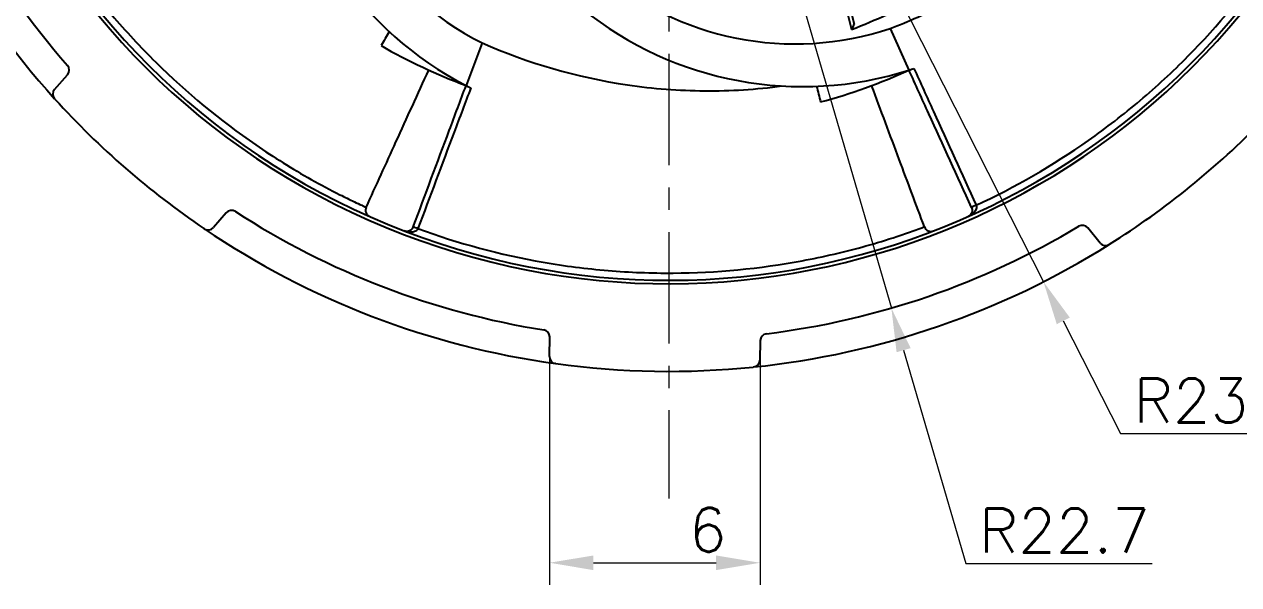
# Model space of a CAD drawing. Header units: millimetres. Extents: x 2517 to 6633, y 792 to 3241.
# Drawn here: x 2718.24 to 2752.84, y 945.44 to 961.41 of the extents above; entities that cross this region are included whole.
import ezdxf

# ---------------------------------------------------------------- set-up
doc = ezdxf.new("R2010")
doc.units = ezdxf.units.MM
doc.linetypes.add('CENTER', pattern=[50.8, 31.75, -6.35, 6.35, -6.35])
for name, color, linetype, lineweight in [('中心线', 1, 'CENTER', 9), ('实线', 7, 'Continuous', 25), ('尺寸标注', 2, 'Continuous', 9)]:
    doc.layers.add(name, color=color, linetype=linetype, lineweight=lineweight)
doc.styles.add('st', font='txt.shx')
doc.dimstyles.new('st', dxfattribs={"dimscale": 0.5, "dimtxt": 2.5, "dimasz": 2.5, "dimexe": 1.25, "dimexo": 0, "dimtad": 1, "dimtoh": 1, "dimdsep": 46, "dimtxsty": 'st', "dimcen": 0, "dimclrd": 256, "dimclre": 256, "dimclrt": 3, "dimadec": 3, "dimazin": 2, "dimtfac": 1, "dimtmove": 0, "dimatfit": 1, "dimfxl": 1, "dimlwd": -1, "dimlwe": -1, "dimarcsym": 0})

# ---------------------------------------------------------------- blocks, each defined once
blk = doc.blocks.new('*D467')
at = {"layer": 'Defpoints', "color": 0, "ltscale": 0.1, "transparency": 16777216}
for p in [(2736.604, 1001.207), (2742.776, 999.872), (2745.695, 998.8), (2736.604, 975.118), (2736.604, 947.894)]:
    blk.add_point(p, dxfattribs=at)
at = {"layer": '尺寸标注', "ltscale": 0.1, "transparency": 16777216}
blk.add_line((2745.695, 998.8), (2745.971, 999.518), dxfattribs=at)
blk.add_arc((2736.604, 975.118), 25.512, 71.8076, 87.1924, dxfattribs=at)
for points in [[(2737.849, 1000.391), (2737.859, 1000.807), (2736.604, 1000.629)], [(2744.639, 999.55), (2744.5, 999.158), (2745.747, 998.935)]]:
    blk.add_solid(points, dxfattribs=at)
at = {"layer": '尺寸标注', "color": 3, "ltscale": 0.1, "transparency": 16777216, "insert": (2741.139, 1001.175), "char_height": 1.25, "attachment_point": 5, "rotation": 350.1286, "style": 'st'}
blk.add_mtext('21°', dxfattribs=at)
blk = doc.blocks.new('*D502')
at = {"layer": 'Defpoints', "color": 0, "ltscale": 0.1, "transparency": 16777216}
for p in [(2733.204, 952.22), (2739.203, 952.115), (2739.203, 946.062)]:
    blk.add_point(p, dxfattribs=at)
at = {"layer": '尺寸标注', "ltscale": 0.1, "transparency": 16777216}
for p, q in [((2733.204, 952.22), (2733.204, 945.437)), ((2739.203, 952.115), (2739.203, 945.437)), ((2734.454, 946.062), (2737.953, 946.062))]:
    blk.add_line(p, q, dxfattribs=at)
for points in [[(2734.454, 946.27), (2734.454, 945.853), (2733.204, 946.062)], [(2737.953, 946.27), (2737.953, 945.853), (2739.203, 946.062)]]:
    blk.add_solid(points, dxfattribs=at)
at = {"layer": '尺寸标注', "color": 3, "ltscale": 0.1, "transparency": 16777216, "insert": (2737.711, 946.999), "char_height": 1.25, "attachment_point": 5, "style": 'st'}
blk.add_mtext('6', dxfattribs=at)
blk = doc.blocks.new('*D503')
at = {"layer": 'Defpoints', "color": 0, "ltscale": 0.1, "transparency": 16777216}
for p in [(2736.604, 975.118), (2747.28, 954.07)]:
    blk.add_point(p, dxfattribs=at)
at = {"layer": '尺寸标注', "ltscale": 0.1, "transparency": 16777216}
for p, q in [((2736.604, 975.118), (2747.28, 954.07)), ((2747.846, 952.955), (2749.472, 949.749)), ((2749.472, 949.749), (2754.785, 949.749))]:
    blk.add_line(p, q, dxfattribs=at)
blk.add_solid([(2748.031, 953.05), (2747.66, 952.861), (2747.28, 954.07)], dxfattribs=at)
at = {"layer": '尺寸标注', "color": 3, "ltscale": 0.1, "transparency": 16777216, "insert": (2752.285, 950.686), "char_height": 1.25, "attachment_point": 5, "style": 'st'}
blk.add_mtext('R23.6', dxfattribs=at)
blk = doc.blocks.new('*D504')
at = {"layer": 'Defpoints', "color": 0, "ltscale": 0.1, "transparency": 16777216}
for p in [(2736.604, 975.118), (2742.946, 953.321)]:
    blk.add_point(p, dxfattribs=at)
at = {"layer": '尺寸标注', "ltscale": 0.1, "transparency": 16777216}
for p, q in [((2736.604, 975.118), (2742.946, 953.321)), ((2743.295, 952.121), (2745.064, 946.041)), ((2745.064, 946.041), (2750.377, 946.041))]:
    blk.add_line(p, q, dxfattribs=at)
blk.add_solid([(2743.495, 952.179), (2743.095, 952.063), (2742.946, 953.321)], dxfattribs=at)
at = {"layer": '尺寸标注', "color": 3, "ltscale": 0.1, "transparency": 16777216, "insert": (2747.877, 946.979), "char_height": 1.25, "attachment_point": 5, "style": 'st'}
blk.add_mtext('R22.7', dxfattribs=at)
blk = doc.blocks.new('*D507')
at = {"layer": 'Defpoints', "color": 0, "ltscale": 0.1, "transparency": 16777216}
for p in [(2726.326, 982.995), (2746.883, 967.24)]:
    blk.add_point(p, dxfattribs=at)
at = {"layer": '尺寸标注', "ltscale": 0.1, "transparency": 16777216}
for p, q in [((2725.333, 983.755), (2724.341, 984.515)), ((2726.326, 982.995), (2746.883, 967.24)), ((2747.875, 966.48), (2757.209, 959.327)), ((2757.209, 959.327), (2764.526, 959.327))]:
    blk.add_line(p, q, dxfattribs=at)
for points in [[(2725.46, 983.92), (2725.207, 983.59), (2726.326, 982.995)], [(2748.002, 966.646), (2747.749, 966.315), (2746.883, 967.24)]]:
    blk.add_solid(points, dxfattribs=at)
at = {"layer": '尺寸标注', "color": 3, "ltscale": 0.1, "transparency": 16777216, "insert": (2761.024, 960.675), "char_height": 1.25, "attachment_point": 5, "style": 'st'}
blk.add_mtext('%%c26{}{\\H0.71x;\\C3;\\S+0.03^  0;}', dxfattribs=at)

msp = doc.modelspace()

# ---------------------------------------------------------------- linework, layer by layer
at = {"layer": '中心线', "ltscale": 0.1}
msp.add_line((2736.6044, 1001.2065), (2736.6044, 947.8935), dxfattribs=at)
at = {"layer": '实线'}
for p, q in [((2741.5406, 962.3377), (2741.8086, 961.2627)), ((2741.7073, 962.1202), (2741.8848, 961.4084)), ((2742.9077, 961.2861), (2743.4468, 960.1032)), ((2731.2812, 960.8801), (2730.8259, 959.6624)), ((2719.0988, 959.5524), (2719.4639, 959.9724)), ((2723.9922, 956.0361), (2723.627, 955.616)), ((2748.8932, 955.175), (2748.543, 955.6075)), ((2733.1994, 951.9416), (2733.2091, 952.498)), ((2739.2082, 952.3933), (2739.1985, 951.8368))]:
    msp.add_line(p, q, dxfattribs=at)
at = {"layer": '实线', "flags": 128}
for points in [[(2741.8848, 961.4084), (2741.8696, 961.3792), (2741.8086, 961.2627)], [(2727.9791, 956.1912), (2727.9791, 956.1912)], [(2743.8883, 955.6356), (2743.8883, 955.6356)]]:
    msp.add_lwpolyline(points, dxfattribs=at)
at = {"layer": '实线'}
for centre, radius, start, end in [((2736.6044, 975.1175), 21.1, 71.98834, 66.01166), ((2736.6044, 975.1175), 21, 71.98834, 66.01166), ((2736.6044, 975.1175), 23.6, 195.87237, 222.12763), ((2736.6044, 975.1175), 22.7, 197.03269, 220.96731), ((2735.1426, 968.5645), 8.6, 182.37989, 243.32049), ((2735.4209, 968.5442), 10, 186.16078, 242.64538), ((2740.2044, 969.4502), 8.6, 229.19934, 288.32049), ((2736.6044, 975.1175), 14.8, 290.58769, 299.16511), ((2740.4156, 969.6327), 10, 231.16078, 287.64538), ((2736.6044, 975.1175), 16.5, 240.19016, 249.5), ((2719.313, 960.1036), 0.2, 319, 40.96731), ((2736.6044, 975.1175), 16.5, 285.19016, 294.5), ((2719.2497, 959.4212), 0.2, 139, 222.12763), ((2736.6044, 975.1175), 23.6, 222.15701, 235.84299), ((2736.6044, 975.1175), 23.6, 302.15701, 315.84299), ((2752.1147, 941.3139), 16.3933, 114.34106, 114.83442), ((2750.6724, 944.4358), 12.954, 114.22006, 114.84442), ((2724.1431, 955.9049), 0.2, 57.03269, 139), ((2736.6044, 975.1175), 22.7, 237.03269, 260.96731), ((2728.1611, 956.1083), 0.2, 155.5, 246.05093), ((2723.4761, 955.7472), 0.2, 235.87237, 319), ((2736.6044, 975.1175), 23.6, 235.87237, 262.12763), ((2724.8797, 943.536), 12.8885, 69.21868, 69.8462), ((2723.7565, 940.4825), 16.1423, 69.33696, 69.838), ((2736.6044, 975.1175), 22.7, 277.03269, 300.96731), ((2744.0757, 955.7057), 0.2, 200.5, 291.05093), ((2748.3875, 955.4817), 0.2, 39, 120.96731), ((2736.6044, 975.1175), 23.6, 275.87237, 302.12763), ((2749.0487, 955.3009), 0.2, 219, 302.12763), ((2733.0091, 952.5015), 0.2, 359, 80.96731), ((2739.4081, 952.3898), 0.2, 97.03269, 179), ((2733.3993, 951.9381), 0.2, 179, 262.12763), ((2738.9985, 951.8403), 0.2, 275.87237, 359), ((2736.6044, 975.1175), 23.6, 262.15701, 275.84299)]:
    msp.add_arc(centre, radius, start, end, dxfattribs=at)
for points, knots in [([(2717.7364, 966.3638), (2718.2525, 965.2514), (2718.8704, 964.178), (2719.9424, 962.6523), (2720.3239, 962.1582), (2721.1241, 961.2125), (2721.5439, 960.7591), (2722.8598, 959.4586), (2723.8123, 958.6711), (2725.3459, 957.6187), (2725.8748, 957.2896), (2726.6832, 956.8353), (2726.9556, 956.6902), (2727.3683, 956.4819), (2727.5065, 956.414), (2727.7146, 956.3147), (2727.7842, 956.282), (2727.8712, 956.2416), (2727.8891, 956.2333), (2727.9205, 956.2188), (2727.9343, 956.2125), (2727.9676, 956.1972), (2727.9793, 956.1916), (2727.9791, 956.1912)], [0, 0, 0, 0, 0.25, 0.25, 0.375, 0.375, 0.5, 0.5, 0.75, 0.75, 0.875, 0.875, 0.9375, 0.9375, 0.96875, 0.96875, 0.984375, 0.984375, 0.9882812, 0.9882812, 0.9921875, 0.9921875, 1, 1, 1, 1]), ([(2745.3581, 956.2496), (2746.4705, 956.7657), (2747.5439, 957.3835), (2749.0696, 958.4556), (2749.5637, 958.8371), (2750.5094, 959.6372), (2750.9628, 960.057), (2752.2633, 961.373), (2753.0508, 962.3254), (2754.1032, 963.8591), (2754.4323, 964.388), (2754.8866, 965.1964), (2755.0317, 965.4688), (2755.24, 965.8814), (2755.3079, 966.0197), (2755.4072, 966.2278), (2755.4399, 966.2973), (2755.4803, 966.3844), (2755.4886, 966.4022), (2755.5031, 966.4336), (2755.5094, 966.4474), (2755.5247, 966.4807), (2755.5303, 966.4925), (2755.5307, 966.4923)], [0, 0, 0, 0, 0.25, 0.25, 0.375, 0.375, 0.5, 0.5, 0.75, 0.75, 0.875, 0.875, 0.9375, 0.9375, 0.96875, 0.96875, 0.984375, 0.984375, 0.9882813, 0.9882813, 0.9921875, 0.9921875, 1, 1, 1, 1]), ([(2731.2812, 960.8801), (2732.5816, 960.3039), (2733.9757, 959.8946), (2735.7903, 959.6284), (2736.1578, 959.5874), (2736.8933, 959.5311), (2737.2614, 959.5158), (2738.3649, 959.508), (2739.0995, 959.5537), (2739.8283, 959.6499)], [0, 0, 0, 0, 0.5, 0.5, 0.625, 0.625, 0.75, 0.75, 1, 1, 1, 1]), ([(2727.9791, 956.1912), (2728.2624, 956.8127), (2728.5456, 957.4342), (2728.8288, 958.0556), (2729.1399, 958.7382), (2729.4509, 959.4207), (2729.7619, 960.1032)], [0.0002009624, 0.0002009624, 0.0002009624, 0.0002009624, 0.0022498948, 0.0022498948, 0.0022498948, 0.0045000334, 0.0045000334, 0.0045000334, 0.0045000334]), ([(2745.2296, 956.1912), (2744.8241, 957.0809), (2744.4187, 957.9706), (2744.0132, 958.8604), (2743.8244, 959.2746), (2743.6356, 959.6889), (2743.4468, 960.1032)], [0, 0, 0, 0, 0.0029332693, 0.0029332693, 0.0029332693, 0.0042990612, 0.0042990612, 0.0042990612, 0.0042990612]), ([(2743.5895, 960.1498), (2743.7751, 959.7403), (2743.9607, 959.3308), (2744.1463, 958.9214), (2744.55, 958.0308), (2744.9539, 957.1403), (2745.3579, 956.2499)], [0, 0, 0, 0, 0.0013486886, 0.0013486886, 0.0013486886, 0.0042820691, 0.0042820691, 0.0042820691, 0.0042820691]), ([(2729.3204, 955.6356), (2729.6628, 956.5515), (2730.0052, 957.4673), (2730.3476, 958.3831), (2730.5071, 958.8096), (2730.6665, 959.236), (2730.8259, 959.6624)], [0, 0, 0, 0, 0.0029332693, 0.0029332693, 0.0029332693, 0.0042990612, 0.0042990612, 0.0042990612, 0.0042990612]), ([(2730.9598, 959.5945), (2730.8015, 959.1737), (2730.6431, 958.7529), (2730.4849, 958.3322), (2730.1406, 957.417), (2729.7966, 956.5017), (2729.4527, 955.5864)], [0, 0, 0, 0, 0.0013486886, 0.0013486886, 0.0013486886, 0.0042820691, 0.0042820691, 0.0042820691, 0.0042820691]), ([(2743.8883, 955.6356), (2743.6492, 956.2754), (2743.41, 956.9151), (2743.1708, 957.5548), (2742.9081, 958.2574), (2742.6455, 958.9599), (2742.3828, 959.6624)], [0.0002009624, 0.0002009624, 0.0002009624, 0.0002009624, 0.0022498948, 0.0022498948, 0.0022498948, 0.0045000334, 0.0045000334, 0.0045000334, 0.0045000334]), ([(2745.3581, 956.2496), (2745.3682, 956.2269), (2745.3701, 956.2026), (2745.3654, 956.1605), (2745.3593, 956.1416), (2745.3362, 956.0902), (2745.3147, 956.062), (2745.2444, 955.988), (2745.1889, 955.9522), (2745.1288, 955.9255)], [0, 0, 0, 0, 0.125, 0.125, 0.25, 0.25, 0.5, 0.5, 1, 1, 1, 1]), ([(2745.2297, 956.191), (2745.2399, 956.1684), (2745.245, 956.1455), (2745.2485, 956.1071), (2745.2474, 956.0905), (2745.2401, 956.0465), (2745.2302, 956.0237), (2745.1952, 955.966), (2745.1642, 955.9412), (2745.1288, 955.9255)], [0, 0, 0, 0, 0.125, 0.125, 0.25, 0.25, 0.5, 0.5, 1, 1, 1, 1]), ([(2729.3203, 955.6354), (2729.3116, 955.6122), (2729.299, 955.5924), (2729.2743, 955.5628), (2729.2618, 955.5519), (2729.2255, 955.5258), (2729.2024, 955.5168), (2729.1368, 955.5007), (2729.0973, 955.5051), (2729.0612, 955.519)], [0, 0, 0, 0, 0.125, 0.125, 0.25, 0.25, 0.5, 0.5, 1, 1, 1, 1]), ([(2729.4525, 955.586), (2729.4437, 955.5629), (2729.4279, 955.5443), (2729.3948, 955.5179), (2729.377, 955.5089), (2729.3244, 955.4888), (2729.2893, 955.4841), (2729.1872, 955.4815), (2729.1226, 955.4954), (2729.0612, 955.519)], [0, 0, 0, 0, 0.125, 0.125, 0.25, 0.25, 0.5, 0.5, 1, 1, 1, 1]), ([(2729.4525, 955.586), (2730.6041, 955.1644), (2731.7999, 954.8423), (2733.6368, 954.5215), (2734.256, 954.4419), (2735.4905, 954.339), (2736.1079, 954.3152), (2737.958, 954.3261), (2739.1884, 954.4427), (2741.017, 954.7831), (2741.6237, 954.9244), (2742.5165, 955.1748), (2742.8118, 955.2647), (2743.2509, 955.4092), (2743.3966, 955.459), (2743.614, 955.5359), (2743.6863, 955.562), (2743.7764, 955.595), (2743.7948, 955.6017), (2743.8273, 955.6137), (2743.8415, 955.619), (2743.8759, 955.6317), (2743.8882, 955.6361), (2743.8883, 955.6356)], [0, 0, 0, 0, 0.25, 0.25, 0.375, 0.375, 0.5, 0.5, 0.75, 0.75, 0.875, 0.875, 0.9375, 0.9375, 0.96875, 0.96875, 0.984375, 0.984375, 0.9882812, 0.9882812, 0.9921875, 0.9921875, 1, 1, 1, 1])]:
    msp.add_open_spline(points, degree=3, knots=knots, dxfattribs=at)
for points in [[(2742.9077, 961.2861), (2743.4377, 961.4906), (2743.9596, 961.7246), (2744.4702, 961.9876)], [(2728.6365, 961.1977), (2728.5583, 961.0654), (2728.4801, 960.9331), (2728.4018, 960.8008)], [(2743.4468, 960.1032), (2743.4945, 960.1183), (2743.542, 960.1339), (2743.5895, 960.1498)], [(2730.8259, 959.6624), (2730.8704, 959.6395), (2730.915, 959.6168), (2730.9598, 959.5945)], [(2740.813, 959.6406), (2740.8513, 959.4917), (2740.8896, 959.3429), (2740.9278, 959.194)], [(2719.1095, 959.278), (2719.1068, 959.281), (2719.1041, 959.284), (2719.1014, 959.287)], [(2745.3579, 956.2499), (2745.358, 956.2498), (2745.3581, 956.2497), (2745.3581, 956.2496)], [(2745.2297, 956.191), (2745.2297, 956.191), (2745.2296, 956.1911), (2745.2296, 956.1912)], [(2723.3639, 955.5817), (2723.3605, 955.5839), (2723.3572, 955.5862), (2723.3538, 955.5885)], [(2729.3203, 955.6354), (2729.3203, 955.6355), (2729.3204, 955.6356), (2729.3204, 955.6356)], [(2729.4527, 955.5864), (2729.4526, 955.5863), (2729.4526, 955.5862), (2729.4525, 955.586)], [(2749.1653, 955.1379), (2749.1618, 955.1358), (2749.1584, 955.1336), (2749.155, 955.1315)], [(2733.3839, 951.7383), (2733.3799, 951.7388), (2733.3759, 951.7394), (2733.3719, 951.7399)], [(2739.019, 951.6414), (2739.015, 951.641), (2739.0109, 951.6406), (2739.0069, 951.6401)]]:
    msp.add_open_spline(points, degree=3, dxfattribs=at)

# ---------------------------------------------------------------- dimensions: what is measured, and where the dimension line sits
at = {"layer": '尺寸标注', "ltscale": 0.1}
dim = msp.add_angular_dim_2l(base=(2742.7763, 999.8716), line1=((2736.6044, 1001.2065), (2736.6044, 947.8935)), line2=((2736.6044, 975.1175), (2745.695, 998.7996)), dimstyle='st', dxfattribs=at)
dim.commit()
dim.dimension.update_dxf_attribs({"geometry": '*D467', "text_midpoint": (2740.9781, 1000.2517), "dimtype": 162})
dim = msp.add_diameter_dim_2p(p1=(2726.3255, 982.9946), p2=(2746.8832, 967.2405), text='%%c26{}{\\H0.71x;\\C3;\\S+0.03^  0;}', dimstyle='st', override={"dimtp": 0.03, "dimtm": 0, "dimtdec": 2, "dimtzin": 8}, dxfattribs=at)
dim.commit()
dim.dimension.update_dxf_attribs({"geometry": '*D507', "text_midpoint": (2761.0238, 959.3273), "dimtype": 163})
for mpoint, picture, middle in [((2747.2801, 954.0702), '*D503', (2752.2847, 949.7486)), ((2742.9462, 953.3214), '*D504', (2747.877, 946.0411))]:
    dim = msp.add_radius_dim(center=(2736.6044, 975.1175), mpoint=mpoint, dimstyle='st', override={"dimtol": 0, "dimlim": 0, "dimtp": 0, "dimtm": 0, "dimtfac": 1, "dimtdec": 1, "dimtolj": 0, "dimtzin": 8}, dxfattribs=at)
    dim.commit()
    dim.dimension.update_dxf_attribs({"geometry": picture, "text_midpoint": middle, "dimtype": 164})
dim = msp.add_linear_dim(base=(2739.2033, 946.0616), p1=(2733.2042, 952.2198), p2=(2739.2033, 952.1151), dimstyle='st', override={"dimtol": 0, "dimlim": 0, "dimtp": 0, "dimtm": 0, "dimtfac": 1, "dimtdec": 1, "dimtolj": 0, "dimtzin": 8}, dxfattribs=at)
dim.commit()
dim.dimension.update_dxf_attribs({"geometry": '*D502', "text_midpoint": (2737.7109, 946.0616), "dimtype": 160})

doc.saveas('drawing.dxf')
